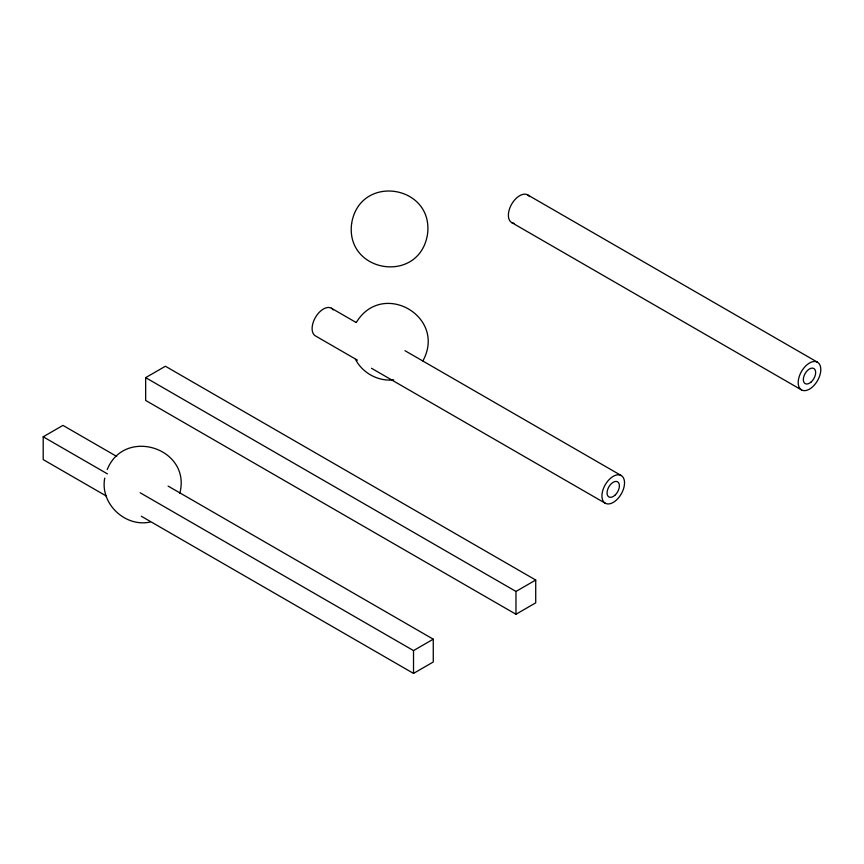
<?xml version="1.0" encoding="UTF-8"?>
<svg xmlns="http://www.w3.org/2000/svg" width="864" height="864" viewBox="0 0 864 864"><rect width="100%" height="100%" fill="white"/><g stroke="black" fill="none" stroke-linecap="round" stroke-linejoin="round"><path stroke-width="1.3" d="M104.749 478.105C99.749 503.453 125.15 527.58 150.217 522.029M179.788 493.376C191.754 448.243 124.481 426.546 107.233 469.552M422.852 360.936C447.206 316.796 382.331 279.342 356.281 322.499M106.283 496.022L43.2 459.594L43.2 436.795L62.953 425.39L116.683 456.419M145.66 377.644L165.402 366.239L535.723 580.036L535.723 602.845L515.97 614.25L145.66 400.442L145.66 377.644L515.97 591.44L535.723 580.036M140.162 492.772L413.521 650.592L433.264 639.187L433.264 661.997L413.521 673.402L141.329 516.251M393.682 379.836C378.302 381.683 362.502 373.032 355.45 359.305M527.666 194.897L817.484 362.221A15.984 9.234 -60 0 1 812.419 386.986A15.984 9.234 -60 0 1 798.574 378.994A15.984 9.234 -60 0 1 817.484 362.221M511.682 222.577L801.5 389.912M331.398 308.21L355.936 322.38M405.022 350.719L621.227 475.535A15.984 9.234 -60 0 1 616.151 500.299A15.984 9.234 -60 0 1 602.316 492.307A15.984 9.234 -60 0 1 621.227 475.535M357.48 360.191L315.414 335.891A15.984 9.234 -60 0 1 316.526 315.673A15.984 9.234 -60 0 1 333.191 309.874M371.509 368.28L605.232 503.226M168.091 486.086L433.264 639.187M43.2 436.795L107.449 473.882M515.97 591.44L515.97 614.25M413.521 650.592L413.521 673.402M514.026 223.301A15.984 9.234 -60 0 1 511.682 204.12A15.984 9.234 -60 0 1 529.459 196.56M351.626 223.56C345.136 272.97 419.342 284.774 427.507 234.328C433.998 184.918 359.802 173.113 351.626 223.56M811.091 382.028A8.726 5.044 -60 0 0 813.856 368.507A8.726 5.044 -60 0 0 803.531 377.665A8.726 5.044 -60 0 0 811.091 382.028M614.822 495.342A8.726 5.044 -60 0 0 617.598 481.82A8.726 5.044 -60 0 0 607.262 490.979A8.726 5.044 -60 0 0 614.822 495.342"/></g></svg>
